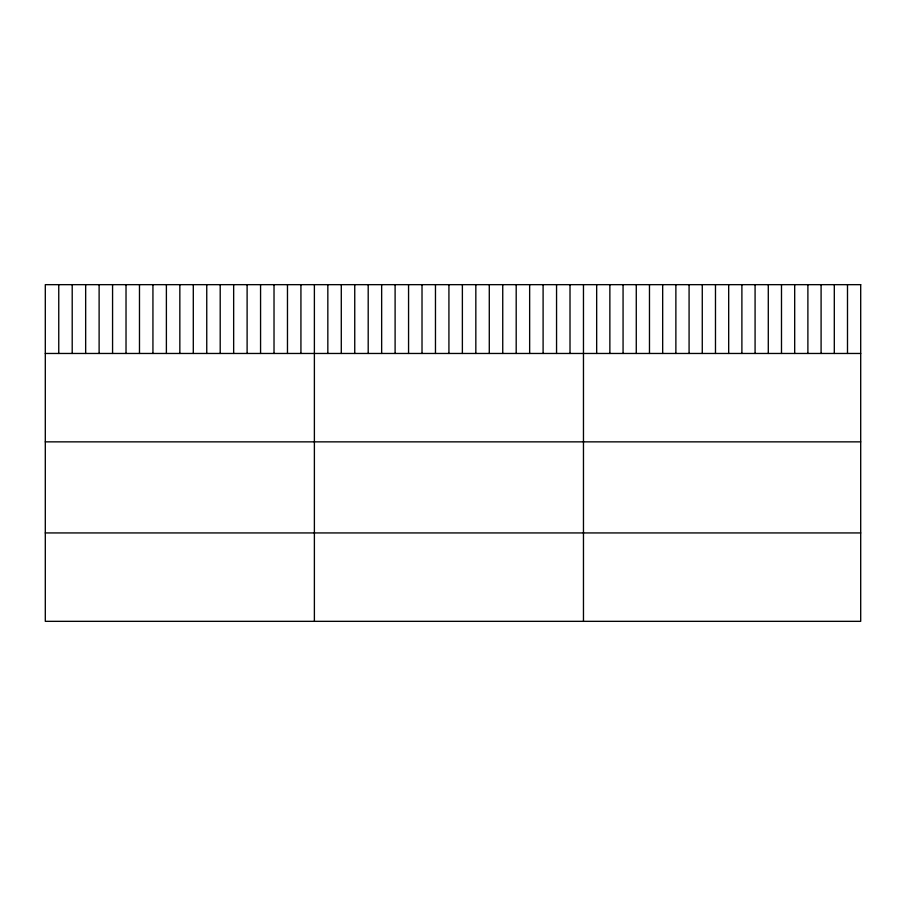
<?xml version="1.0" encoding="UTF-8"?>
<svg xmlns="http://www.w3.org/2000/svg" width="906" height="906" viewBox="0 0 906 906"><rect width="100%" height="100%" fill="white"/><g stroke="black" fill="none" stroke-linecap="round" stroke-linejoin="round"><path stroke-width="1.36" d="M45.3 353.465L860.7 353.465M45.3 441.856L860.7 441.856M45.3 532.932L860.7 532.932M847.495 284.665L847.495 353.465M834.301 284.665L834.301 353.465M821.096 284.665L821.096 353.465M807.892 284.665L807.892 353.465M794.687 284.665L794.687 353.465M781.493 284.665L781.493 353.465M768.288 284.665L768.288 353.465M755.083 284.665L755.083 353.465M741.889 284.665L741.889 353.465M728.684 284.665L728.684 353.465M715.48 284.665L715.48 353.465M702.275 284.665L702.275 353.465M689.081 284.665L689.081 353.465M675.876 284.665L675.876 353.465M662.671 284.665L662.671 353.465M649.477 284.665L649.477 353.465M636.272 284.665L636.272 353.465M623.068 284.665L623.068 353.465M609.863 284.665L609.863 353.465M596.669 284.665L596.669 353.465M583.464 284.665L583.464 621.335M570.01 284.665L570.01 353.465M556.556 284.665L556.556 353.465M543.102 284.665L543.102 353.465M529.648 284.665L529.648 353.465M516.194 284.665L516.194 353.465M502.739 284.665L502.739 353.465M489.285 284.665L489.285 353.465M475.831 284.665L475.831 353.465M462.377 284.665L462.377 353.465M448.923 284.665L448.923 353.465M435.469 284.665L435.469 353.465M422.015 284.665L422.015 353.465M408.561 284.665L408.561 353.465M395.107 284.665L395.107 353.465M381.653 284.665L381.653 353.465M368.198 284.665L368.198 353.465M354.744 284.665L354.744 353.465M341.29 284.665L341.29 353.465M327.836 284.665L327.836 353.465M314.382 284.665L314.382 621.335M300.928 284.665L300.928 353.465M287.474 284.665L287.474 353.465M274.02 284.665L274.02 353.465M260.566 284.665L260.566 353.465M247.112 284.665L247.112 353.465M233.657 284.665L233.657 353.465M220.203 284.665L220.203 353.465M206.749 284.665L206.749 353.465M193.295 284.665L193.295 353.465M179.841 284.665L179.841 353.465M166.387 284.665L166.387 353.465M152.933 284.665L152.933 353.465M139.479 284.665L139.479 353.465M126.025 284.665L126.025 353.465M112.571 284.665L112.571 353.465M99.116 284.665L99.116 353.465M85.662 284.665L85.662 353.465M72.208 284.665L72.208 353.465M58.754 284.665L58.754 353.465M860.7 284.665L45.3 284.665L45.3 621.335L860.7 621.335L860.7 284.665"/></g></svg>
